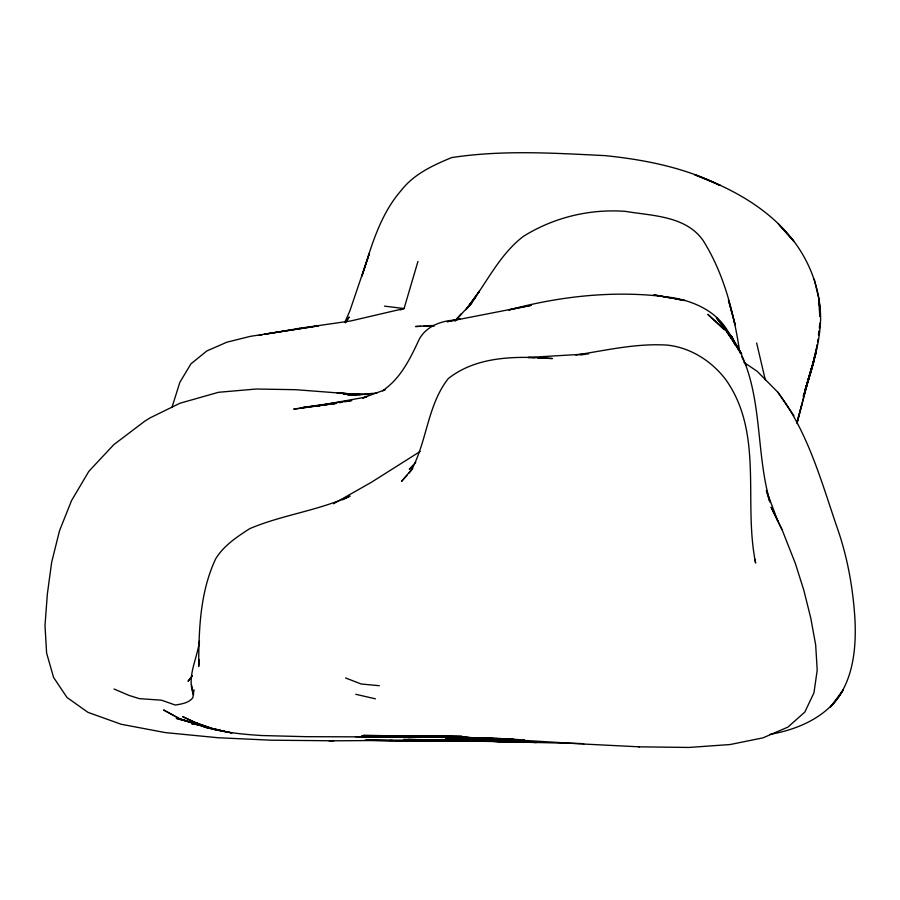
<?xml version="1.0" encoding="UTF-8"?>
<svg xmlns="http://www.w3.org/2000/svg" width="900" height="900" viewBox="0 0 900 900"><rect width="100%" height="100%" fill="white"/><g stroke="black" fill="none" stroke-linecap="round" stroke-linejoin="round"><path stroke-width="1.35" d="M199.339 659.689L198.697 666.461C198.776 630.09 199.924 592.245 215.719 558.743C223.999 545.366 236.903 536.918 249.84 528.604C282.308 514.845 317.97 510.739 350.055 496.058L342.551 499.815M194.04 689.839L192.87 697.658C188.854 703.102 181.485 703.98 175.297 705.049L161.494 700.189L139.365 698.648L128.936 695.385L114.03 688.995M816.829 347.411L817.301 344.61L812.115 367.031L805.151 390.251C812.543 367.088 819.877 343.541 820.609 319.039C820.564 283.556 804.814 249.21 779.231 224.831L778.365 223.796C754.808 201.094 725.242 186.075 694.822 174.769L720.27 185.445C684.428 167.591 644.839 159.705 605.284 155.644C554.108 153.124 502.526 149.76 451.609 157.601C433.069 165.296 413.966 174.004 401.344 190.294C380.149 214.425 371.419 246.105 361.924 276.075L369.338 253.519L349.819 311.029L344.812 322.301M818.55 333.889L818.899 331.178M819.416 327.116L819.934 323.066L819.439 328.489M817.571 342L817.942 339.3M818.505 335.25L819.067 331.2M171.9 407.576L179.854 382.343L190.879 363.926L206.786 350.978L226.822 342.214L250.279 336.364L318.488 325.822L264.679 334.238M199.474 640.946C197.303 658.89 186.424 676.721 193.523 694.811L191.498 684.754M816.514 348.761L811.406 370.327L804.262 394.11M797.062 423.596L808.391 378.855M796.961 422.471L811.485 368.303L805.117 390.184L815.85 353.115L805.241 389.79M796.95 422.527L801.799 404.73M417.96 261.405L404.066 308.531L400.23 309.915M812.115 367.031L814.151 360.259L805.151 390.251M803.149 396.315L804.409 392.4M345.465 322.808L349.132 317.025L345.353 322.38M465.885 309.69L479.475 291.127L467.415 307.845M466.706 308.756C485.876 284.861 498.499 255.454 523.238 236.464C553.601 217.417 589.826 208.676 625.545 211.388C652.298 215.865 685.654 215.764 703.024 240.356C724.286 274.106 733.984 313.718 739.845 352.777M470.16 305.1L471.848 302.895L454.793 321.053L461.61 313.729L455.31 320.389M467.527 307.8L469.957 304.639M471.589 302.535L475.65 297.281L468.011 307.012M192.094 676.024L188.055 681.255L192.341 676.024M406.901 475.402L401.546 481.41L412.74 468.202L411.233 470.396C427.196 441.225 427.32 405.248 448.234 378.63C477.169 355.646 517.298 356.029 552.386 358.537L537.502 357.896M408.679 473.4L411.356 470.396M415.777 462.341L409.298 469.327L412.256 466.346M420.165 451.463L371.295 482.344L333.562 503.752M459.99 318.87L447.277 321.716L531.146 305.348L508.793 309.96C562.264 295.56 618.998 289.676 673.92 297.9C696.488 301.995 719.336 313.121 729.653 334.665M769.961 734.389C798.671 729.405 828.304 716.434 843.154 690.008L830.396 707.051C852.75 684.135 856.361 650.655 855 620.156C853.11 588.296 847.462 556.504 836.719 526.41C821.014 480.308 807.671 431.651 777.87 392.254L757.114 371.261L744.334 362.655M261.81 334.766L259.121 335.295L261.956 334.766M264.499 334.249L299.779 328.309M454.534 320.108C440.775 320.929 426.623 326.284 419.456 338.782C410.445 358.189 400.838 378.405 382.534 390.791L385.132 389.745L362.632 398.002L366.694 396.923L316.024 406.114L336.353 403.076L293.726 409.129L325.507 404.831M339.424 402.694L342.157 402.221M344.891 401.76L351.731 400.59M330.671 403.988L302.85 407.486L351.382 400.478M575.775 355.061C606.229 350.325 636.66 343.069 667.676 345.139C690.896 347.782 711.765 361.204 725.771 379.642C763.965 433.418 743.074 502.414 755.64 563.029L754.706 559.114M299.295 328.354L350.82 320.951L404.066 308.531L384.491 306.135M323.629 405.011L330.154 404.089M332.775 403.718L336.69 403.155M328.241 404.471L330.975 404.1M333.709 403.729L336.442 403.369M580.387 354.971L584.516 354.431M327.589 404.494L330.244 404.145M333.45 403.639L336.229 403.29M376.965 393.064L347.963 395.336L356.265 395.224M536.434 742.41L474.356 740.88L415.271 740.306L518.929 741.656L365.704 740.239M588.656 353.88L528.019 357.48L534.791 357.772M433.598 325.474L415.485 326.52L420.907 326.329M473.062 740.947L474.356 740.88M423.63 326.239L434.486 325.856M412.425 736.2L462.082 736.425L363.15 735.457L461.936 736.571M389.756 740.408L451.035 739.485M449.944 739.508L503.865 738.844M360.81 394.684L295.661 389.689L256.185 389.025L218.464 392.299L179.966 403.234L150.176 417.825L144.562 421.335L113.816 444.645L88.864 471.296L71.572 500.524L59.524 530.707L51.66 562.286L47.363 593.944L45 625.511L46.62 653.119L53.572 677.419L67.005 697.489L88.043 712.395L121.129 724.252L165.195 732.577L218.081 737.741L270.855 740.183L333.754 740.801M448.537 739.339L503.561 738.844M329.062 740.846L392.524 740.396M462.082 738.641L500.501 738.45M461.97 738.574L497.543 738.45M447.165 739.012L504.236 738.788L445.939 738.202L503.111 738.776L448.459 737.505L504.146 739.058M355.444 736.717L464.299 737.224L305.843 736.673L261.799 735.536C239.153 734.096 216.157 731.79 194.805 723.577L204.154 726.086M413.044 741.082L470.104 741.15M446.186 738.619L503.134 738.799M414.101 740.846L519.255 741.589M410.715 736.256L462.195 736.661M519.21 741.577L462.611 741.082M361.631 735.75L411.368 736.222M468.056 740.981L470.812 741.004M483.233 741.139L519.097 741.533L497.002 741.15M464.715 737.347L407.655 736.56L464.974 737.404L522.9 739.834L464.715 737.347L408.341 736.639M583.065 744.019L639.36 746.831L688.928 747.45L730.102 744.536L763.031 737.842L787.871 727.121L804.78 712.125L813.949 692.854L817.211 670.151L815.67 644.873L810.742 617.94L803.846 590.299L795.33 563.389L782.123 529.841L771.176 507.341L782.123 529.841M499.489 741.15L518.648 741.454M440.629 740.734L415.901 740.351L468.338 741.24M443.374 740.779L447.491 740.846M364.894 740.261L413.156 740.981L367.11 740.25M416.498 739.957L475.189 740.88M406.755 736.391L413.685 736.515M421.999 736.661L464.974 737.404M478.991 738.394L446.771 737.82L503.28 738.934M481.793 738.45L504.202 738.844M429.356 736.65L464.445 737.359L524.689 740.43L450.765 737.269L484.436 738.371M417.308 739.778L520.166 741.904L408.42 739.373M527.096 742.05L535.41 742.219L528.469 742.061M428.996 736.661L464.94 737.404M581.377 743.546L533.644 742.421M403.729 735.919L409.241 736.054M434.081 736.639L464.445 737.359M404.1 735.75L409.691 735.896M440.471 736.661L461.452 737.19M368.966 394.549L343.159 393.863L358.211 394.627M404.055 735.75L409.039 735.806M438.525 736.639L463.331 737.28M473.659 740.812L536.591 742.534M403.931 739.339L417.645 739.699M487.249 738.461L504.09 739.024M509.603 739.35L513.799 739.496L509.591 739.327M502.999 739.159L456.277 737.066L524.014 740.126M505.834 739.384L519.604 740.048M522.101 740.273L583.796 744.041M362.115 394.639L337.005 392.94L359.415 394.65M638.505 746.752L639.36 746.831M379.305 685.699L361.147 684L345.589 677.959M201.454 725.119L191.824 723.859L201.499 725.13M672.615 298.305L653.861 294.863L684.675 300.521L675.293 298.8M200.081 724.905L202.32 725.389M355.759 694.283L375.424 698.827M211.804 728.438L224.201 731.441L213.514 728.584M210.51 728.1L195.019 724.061L179.528 718.684L163.8 710.077L179.528 718.684L195.109 723.409M195.289 723.454L176.276 718.369L201.566 725.411M197.708 724.196L201.6 725.389M724.039 329.603L707.85 314.381L729.056 333.54L732.139 337.207L738.776 350.674M728.089 333.405L732.139 337.207L735.671 345.566M779.231 224.831L793.732 241.132L778.365 223.796M724.477 328.657L716.344 317.756L732.139 337.207L735.199 345.049M730.969 337.376L734.22 341.73L731.171 337.016M743.906 361.912L746.258 365.265M793.935 415.744L777.87 392.254M734.344 343.327L729.056 333.54C765.011 382.635 753.84 446.861 770.186 502.436M741.803 356.794L743.614 360.461M777.859 521.201L766.384 490.545L769.433 501.041M765.27 379.777L756.653 343.035M814.399 279.877L814.23 279.202L819.158 300.026L820.136 316.294M819.337 305.179L819.079 299.093L820.136 316.373M819.439 308.16L819.709 316.282M819.158 300.026L819.821 316.474M413.921 736.335L405.495 736.166L413.786 736.346M516.735 739.778L507.105 739.373L516.735 739.778M231.75 732.926L205.222 727.256L182.79 716.67L205.222 727.256L231.75 732.926M215.415 729.653L194.299 722.273L215.415 729.653M738.293 348.007L726.952 332.066L741.668 354.026L738.293 348.007M734.512 322.358L728.46 300.105L735.143 324.787L734.512 322.358"/></g></svg>
